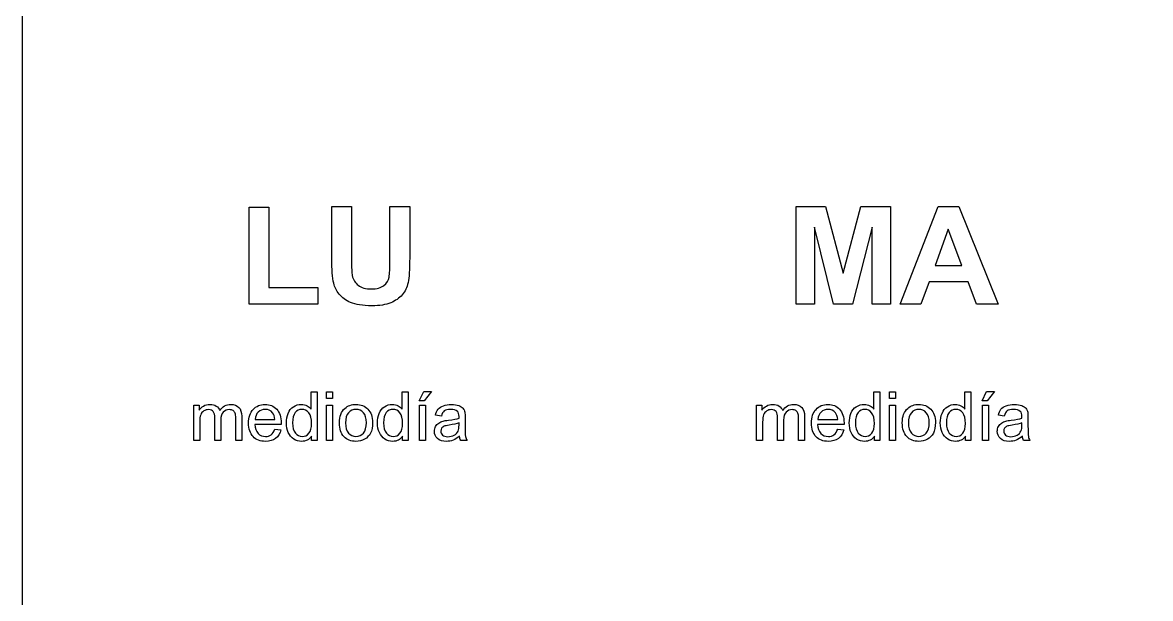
# Model space of a CAD drawing. Header units: millimetres. Extents: x 5 to 740, y 5 to 477.
# Drawn here: x 5 to 71.1, y 225.8 to 259.5 of the extents above; entities that cross this region are included whole.
import ezdxf

# ---------------------------------------------------------------- set-up
doc = ezdxf.new("R2010")
doc.units = ezdxf.units.MM
doc.layers.get('0').update_dxf_attribs({"linetype": 'CONTINUOUS'})

msp = doc.modelspace()

# ---------------------------------------------------------------- linework, layer by layer
at = {"color": 7}
for points in [[(5, 327), (239, 327), (239, 192), (5, 192)], [(18.28125, 243), (18.28125, 248.67969), (19.4375, 248.67969), (19.4375, 243.96484), (22.3125, 243.96484), (22.3125, 243)], [(50.345703, 243), (50.345703, 248.72656), (52.076172, 248.72656), (53.115234, 244.82031), (54.142578, 248.72656), (55.876953, 248.72656), (55.876953, 243), (54.802734, 243), (54.802734, 247.50781), (53.666016, 243), (52.552734, 243), (51.419922, 247.50781), (51.419922, 243)], [(62.189453, 243), (60.931641, 243), (60.431641, 244.30078), (58.142578, 244.30078), (57.669922, 243), (56.443359, 243), (58.673828, 248.72656), (59.896484, 248.72656)], [(60.060547, 245.26563), (59.271484, 247.39063), (58.498047, 245.26563)], [(22.819336, 237.45898), (22.819336, 237.86328), (23.170898, 237.86328), (23.170898, 237.45898)], [(28.26074, 237.33203), (28.520506, 237.87891), (28.981443, 237.87891), (28.551756, 237.33203)], [(55.819336, 237.45898), (55.819336, 237.86328), (56.170898, 237.86328), (56.170898, 237.45898)], [(61.26074, 237.33203), (61.520506, 237.87891), (61.981443, 237.87891), (61.551756, 237.33203)], [(22.819336, 235), (22.819336, 237.07422), (23.170898, 237.07422), (23.170898, 235)], [(28.27832, 235), (28.27832, 237.07422), (28.629883, 237.07422), (28.629883, 235)], [(55.819336, 235), (55.819336, 237.07422), (56.170898, 237.07422), (56.170898, 235)], [(61.27832, 235), (61.27832, 237.07422), (61.629883, 237.07422), (61.629883, 235)], [(18.633789, 236.23633)], [(51.633789, 236.23633)], [(19.788039, 235.66804)], [(20.827148, 236.03516)], [(23.575195, 236.03711)], [(23.936523, 236.03711)], [(26.165039, 236.03516)], [(52.788039, 235.66804)], [(53.827148, 236.03516)], [(56.575195, 236.03711)], [(56.936523, 236.03711)], [(59.165039, 236.03516)], [(30.62012, 235.2558)], [(63.62012, 235.2558)]]:
    msp.add_lwpolyline(points, close=True, dxfattribs=at)
for points in [[(23.128906, 248.72656), (24.285156, 248.72656), (24.285156, 245.625)], [(23.128906, 245.67188), (23.128906, 248.72656)], [(26.539062, 245.55859), (26.539062, 248.72656), (27.695312, 248.72656), (27.695312, 245.71875)], [(21.915039, 236.83591), (21.915039, 237.86325), (22.264648, 237.86325), (22.264648, 235), (21.938477, 235)], [(27.25293, 236.83591), (27.25293, 237.86325), (27.602539, 237.86325), (27.602539, 235), (27.276367, 235)], [(54.915039, 236.83591), (54.915039, 237.86325), (55.264648, 237.86325), (55.264648, 235), (54.938477, 235)], [(60.25293, 236.83591), (60.25293, 237.86325), (60.602539, 237.86325), (60.602539, 235), (60.276367, 235)], [(15.036133, 235), (15.036133, 237.07422), (15.350586, 237.07422), (15.350586, 236.7832)], [(48.036133, 235), (48.036133, 237.07422), (48.350586, 237.07422), (48.350586, 236.7832)], [(15.38769, 236.0762), (15.38769, 235), (15.036133, 235)], [(16.620113, 236.20504), (16.620113, 235), (16.268551, 235), (16.268551, 236.34766)], [(17.84668, 236.42378), (17.84668, 235), (17.49707, 235), (17.49707, 236.30664)], [(18.633789, 236.23633), (19.791992, 236.23633)], [(29.551803, 236.43547), (29.208053, 236.48237)], [(30.946336, 236.33783), (30.946336, 235.86908)], [(48.38769, 236.0762), (48.38769, 235), (48.036133, 235)], [(49.620113, 236.20504), (49.620113, 235), (49.268551, 235), (49.268551, 236.34766)], [(50.84668, 236.42378), (50.84668, 235), (50.49707, 235), (50.49707, 236.30664)], [(51.633789, 236.23633), (52.791992, 236.23633)], [(62.551803, 236.43547), (62.208053, 236.48237)], [(63.946336, 236.33783), (63.946336, 235.86908)], [(20.161086, 235.94734), (18.614211, 235.94734)], [(19.788086, 235.66797), (20.151367, 235.62307)], [(30.590813, 235.91218), (30.590815, 236.04102)], [(53.161086, 235.94734), (51.614211, 235.94734)], [(52.788086, 235.66797), (53.151367, 235.62307)], [(63.590813, 235.91218), (63.590815, 236.04102)], [(21.938477, 235), (21.938477, 235.26172)], [(27.276367, 235), (27.276367, 235.26172)], [(31.057656, 234.99994), (30.69043, 234.99994)], [(54.938477, 235), (54.938477, 235.26172)], [(60.276367, 235), (60.276367, 235.26172)], [(64.057656, 234.99994), (63.69043, 234.99994)]]:
    msp.add_lwpolyline(points, dxfattribs=at)
for points in [[(23.242187, 244.21875), (23.166666, 244.546877), (23.128906, 245.031253), (23.128906, 245.67188)], [(24.285156, 245.625), (24.285156, 245.132813), (24.299479, 244.813803), (24.328126, 244.66797)], [(26.488282, 244.58594), (26.522135, 244.781253), (26.539062, 245.10547), (26.539062, 245.55859)], [(27.695312, 245.71875), (27.695312, 245.03125), (27.664062, 244.545573), (27.601562, 244.26172)], [(24.328126, 244.66797), (24.377606, 244.433597), (24.494793, 244.244793), (24.679688, 244.10156)], [(23.566406, 243.58203), (23.402343, 243.785157), (23.29427, 243.997397), (23.242187, 244.21875)], [(24.679688, 244.10156), (24.867188, 243.96094), (25.122396, 243.89063), (25.445313, 243.89063)], [(25.445313, 243.89063), (25.773438, 243.89063), (26.020834, 243.957033), (26.187501, 244.08984)], [(26.187501, 244.08984), (26.354168, 244.22526), (26.454428, 244.390627), (26.488282, 244.58594)], [(27.601562, 244.26172), (27.539062, 243.977867), (27.423177, 243.738283), (27.253906, 243.54297)], [(24.234375, 243.08984), (23.953125, 243.217447), (23.730469, 243.38151), (23.566406, 243.58203)], [(27.253906, 243.54297), (27.087239, 243.347657), (26.863281, 243.191407), (26.582031, 243.07422)], [(25.480469, 242.90234), (24.933594, 242.90234), (24.518229, 242.96484), (24.234375, 243.08984)], [(26.582031, 243.07422), (26.300781, 242.959633), (25.933594, 242.90234), (25.480469, 242.90234)], [(15.350586, 236.7832), (15.415693, 236.884767), (15.502281, 236.966147), (15.610352, 237.02734)], [(15.625971, 236.73831), (15.542638, 236.686243), (15.482091, 236.610073), (15.44433, 236.5098)], [(15.610352, 237.02734), (15.718425, 237.089807), (15.841471, 237.12104), (15.979492, 237.12104)], [(15.901361, 236.81641), (15.802403, 236.81641), (15.710606, 236.790377), (15.625971, 236.73831)], [(16.182611, 236.69922), (16.125318, 236.777347), (16.031568, 236.81641), (15.901361, 236.81641)], [(15.979492, 237.12104), (16.133138, 237.12104), (16.258789, 237.08914), (16.356445, 237.02534)], [(16.356445, 237.02534), (16.455404, 236.96154), (16.525065, 236.872347), (16.56543, 236.75776)], [(16.56543, 236.75776), (16.729492, 236.999947), (16.943034, 237.12104), (17.206055, 237.12104)], [(17.127926, 236.81637), (16.982093, 236.81637), (16.860999, 236.76754), (16.764644, 236.66988)], [(17.338863, 236.75977), (17.27897, 236.797503), (17.208657, 236.81637), (17.127926, 236.81637)], [(17.206055, 237.12104), (17.411784, 237.12104), (17.569987, 237.06375), (17.680664, 236.94917)], [(17.46191, 236.60938), (17.439777, 236.671847), (17.398761, 236.721977), (17.338863, 236.75977)], [(17.680664, 236.94917), (17.791341, 236.83589), (17.84668, 236.66076), (17.84668, 236.42378)], [(18.250977, 236.01955), (18.250977, 236.36851), (18.340821, 236.639343), (18.520508, 236.83205)], [(18.520508, 236.83205), (18.700195, 237.024757), (18.933268, 237.12111), (19.219727, 237.12111)], [(19.223633, 236.83203), (19.062174, 236.83203), (18.926107, 236.777993), (18.81543, 236.66992)], [(19.219727, 237.12111), (19.49707, 237.12111), (19.723633, 237.02671), (19.899414, 236.83791)], [(19.65918, 236.62891), (19.547201, 236.764323), (19.402018, 236.83203), (19.223633, 236.83203)], [(19.899414, 236.83791), (20.075195, 236.64911), (20.163086, 236.383487), (20.163086, 236.04104)], [(20.569336, 236.59766), (20.638347, 236.766927), (20.741862, 236.896483), (20.879883, 236.98633)], [(20.879883, 236.98633), (21.017904, 237.07617), (21.1722, 237.12109), (21.342773, 237.12109)], [(21.375977, 236.83008), (21.219727, 236.83008), (21.088867, 236.766277), (20.983398, 236.63867)], [(21.342773, 237.12109), (21.467773, 237.12109), (21.579101, 237.09439), (21.676758, 237.04099)], [(21.780273, 236.63086), (21.670898, 236.763673), (21.536133, 236.83008), (21.375977, 236.83008)], [(21.676758, 237.04099), (21.774414, 236.988923), (21.853841, 236.920563), (21.915039, 236.83591)], [(23.575195, 236.03711), (23.575195, 236.421223), (23.681966, 236.70573), (23.895508, 236.89063)], [(23.895508, 236.89063), (24.073893, 237.04427), (24.291341, 237.12109), (24.547852, 237.12109)], [(24.547852, 236.83008), (24.372071, 236.83008), (24.226237, 236.764323), (24.110352, 236.63281)], [(24.547852, 237.12109), (24.833008, 237.12109), (25.066081, 237.02734), (25.24707, 236.83984)], [(24.981445, 236.63086), (24.86556, 236.763673), (24.721029, 236.83008), (24.547852, 236.83008)], [(25.24707, 236.83984), (25.42806, 236.653647), (25.518555, 236.395837), (25.518555, 236.06641)], [(25.907227, 236.59766), (25.976237, 236.766927), (26.079752, 236.896483), (26.217773, 236.98633)], [(26.217773, 236.98633), (26.355794, 237.07617), (26.510091, 237.12109), (26.680664, 237.12109)], [(26.713867, 236.83008), (26.557617, 236.83008), (26.426758, 236.766277), (26.321289, 236.63867)], [(26.680664, 237.12109), (26.805664, 237.12109), (26.916992, 237.09439), (27.014648, 237.04099)], [(27.118164, 236.63086), (27.008789, 236.763673), (26.874024, 236.83008), (26.713867, 236.83008)], [(27.014648, 237.04099), (27.112305, 236.988923), (27.191732, 236.920563), (27.25293, 236.83591)], [(29.208053, 236.48237), (29.2393, 236.62951), (29.290732, 236.748), (29.36235, 236.83784)], [(29.36235, 236.83784), (29.433965, 236.928987), (29.53748, 236.99865), (29.672897, 237.04683)], [(29.725631, 236.74211), (29.647506, 236.684843), (29.589563, 236.58263), (29.551803, 236.43547)], [(29.672897, 237.04683), (29.808314, 237.096297), (29.965215, 237.12103), (30.1436, 237.12103)], [(30.092818, 236.83001), (29.927454, 236.83001), (29.805058, 236.80071), (29.725631, 236.74211)], [(30.493209, 236.71087), (30.403365, 236.790297), (30.269901, 236.83001), (30.092818, 236.83001)], [(30.1436, 237.12103), (30.320683, 237.12103), (30.464563, 237.100197), (30.57524, 237.05853)], [(30.57524, 237.05853), (30.685917, 237.016863), (30.767298, 236.96413), (30.819381, 236.90033)], [(30.819381, 236.90033), (30.871468, 236.837863), (30.907926, 236.758437), (30.928756, 236.66205)], [(48.350586, 236.7832), (48.415693, 236.884767), (48.502281, 236.966147), (48.610352, 237.02734)], [(48.625971, 236.73831), (48.542638, 236.686243), (48.482091, 236.610073), (48.44433, 236.5098)], [(48.610352, 237.02734), (48.718425, 237.089807), (48.841471, 237.12104), (48.979492, 237.12104)], [(48.901361, 236.81641), (48.802403, 236.81641), (48.710606, 236.790377), (48.625971, 236.73831)], [(49.182611, 236.69922), (49.125318, 236.777347), (49.031568, 236.81641), (48.901361, 236.81641)], [(48.979492, 237.12104), (49.133138, 237.12104), (49.258789, 237.08914), (49.356445, 237.02534)], [(49.356445, 237.02534), (49.455404, 236.96154), (49.525065, 236.872347), (49.56543, 236.75776)], [(49.56543, 236.75776), (49.729492, 236.999947), (49.943034, 237.12104), (50.206055, 237.12104)], [(50.127926, 236.81637), (49.982093, 236.81637), (49.860999, 236.76754), (49.764644, 236.66988)], [(50.338863, 236.75977), (50.27897, 236.797503), (50.208657, 236.81637), (50.127926, 236.81637)], [(50.206055, 237.12104), (50.411784, 237.12104), (50.569987, 237.06375), (50.680664, 236.94917)], [(50.46191, 236.60938), (50.439777, 236.671847), (50.398761, 236.721977), (50.338863, 236.75977)], [(50.680664, 236.94917), (50.791341, 236.83589), (50.84668, 236.66076), (50.84668, 236.42378)], [(51.250977, 236.01955), (51.250977, 236.36851), (51.340821, 236.639343), (51.520508, 236.83205)], [(51.520508, 236.83205), (51.700195, 237.024757), (51.933268, 237.12111), (52.219727, 237.12111)], [(52.223633, 236.83203), (52.062174, 236.83203), (51.926107, 236.777993), (51.81543, 236.66992)], [(52.219727, 237.12111), (52.49707, 237.12111), (52.723633, 237.02671), (52.899414, 236.83791)], [(52.65918, 236.62891), (52.547201, 236.764323), (52.402018, 236.83203), (52.223633, 236.83203)], [(52.899414, 236.83791), (53.075195, 236.64911), (53.163086, 236.383487), (53.163086, 236.04104)], [(53.569336, 236.59766), (53.638347, 236.766927), (53.741862, 236.896483), (53.879883, 236.98633)], [(53.879883, 236.98633), (54.017904, 237.07617), (54.1722, 237.12109), (54.342773, 237.12109)], [(54.375977, 236.83008), (54.219727, 236.83008), (54.088867, 236.766277), (53.983398, 236.63867)], [(54.342773, 237.12109), (54.467773, 237.12109), (54.579101, 237.09439), (54.676758, 237.04099)], [(54.780273, 236.63086), (54.670898, 236.763673), (54.536133, 236.83008), (54.375977, 236.83008)], [(54.676758, 237.04099), (54.774414, 236.988923), (54.853841, 236.920563), (54.915039, 236.83591)], [(56.575195, 236.03711), (56.575195, 236.421223), (56.681966, 236.70573), (56.895508, 236.89063)], [(56.895508, 236.89063), (57.073893, 237.04427), (57.291341, 237.12109), (57.547852, 237.12109)], [(57.547852, 236.83008), (57.372071, 236.83008), (57.226237, 236.764323), (57.110352, 236.63281)], [(57.547852, 237.12109), (57.833008, 237.12109), (58.066081, 237.02734), (58.24707, 236.83984)], [(57.981445, 236.63086), (57.86556, 236.763673), (57.721029, 236.83008), (57.547852, 236.83008)], [(58.24707, 236.83984), (58.42806, 236.653647), (58.518555, 236.395837), (58.518555, 236.06641)], [(58.907227, 236.59766), (58.976237, 236.766927), (59.079752, 236.896483), (59.217773, 236.98633)], [(59.217773, 236.98633), (59.355794, 237.07617), (59.510091, 237.12109), (59.680664, 237.12109)], [(59.713867, 236.83008), (59.557617, 236.83008), (59.426758, 236.766277), (59.321289, 236.63867)], [(59.680664, 237.12109), (59.805664, 237.12109), (59.916992, 237.09439), (60.014648, 237.04099)], [(60.118164, 236.63086), (60.008789, 236.763673), (59.874024, 236.83008), (59.713867, 236.83008)], [(60.014648, 237.04099), (60.112305, 236.988923), (60.191732, 236.920563), (60.25293, 236.83591)], [(62.208053, 236.48237), (62.2393, 236.62951), (62.290732, 236.748), (62.36235, 236.83784)], [(62.36235, 236.83784), (62.433965, 236.928987), (62.53748, 236.99865), (62.672897, 237.04683)], [(62.725631, 236.74211), (62.647506, 236.684843), (62.589563, 236.58263), (62.551803, 236.43547)], [(62.672897, 237.04683), (62.808314, 237.096297), (62.965215, 237.12103), (63.1436, 237.12103)], [(63.092818, 236.83001), (62.927454, 236.83001), (62.805058, 236.80071), (62.725631, 236.74211)], [(63.493209, 236.71087), (63.403365, 236.790297), (63.269901, 236.83001), (63.092818, 236.83001)], [(63.1436, 237.12103), (63.320683, 237.12103), (63.464563, 237.100197), (63.57524, 237.05853)], [(63.57524, 237.05853), (63.685917, 237.016863), (63.767298, 236.96413), (63.819381, 236.90033)], [(63.819381, 236.90033), (63.871468, 236.837863), (63.907926, 236.758437), (63.928756, 236.66205)], [(15.44433, 236.5098), (15.40657, 236.40954), (15.38769, 236.265007), (15.38769, 236.0762)], [(16.268551, 236.34766), (16.268551, 236.503907), (16.239904, 236.621093), (16.182611, 236.69922)], [(16.764644, 236.66988), (16.66829, 236.573527), (16.620113, 236.41858), (16.620113, 236.20504)], [(17.49707, 236.30664), (17.49707, 236.447267), (17.48535, 236.54818), (17.46191, 236.60938)], [(18.81543, 236.66992), (18.706055, 236.561847), (18.645508, 236.417317), (18.633789, 236.23633)], [(19.791992, 236.23633), (19.776365, 236.41081), (19.732095, 236.54167), (19.65918, 236.62891)], [(20.46582, 236.03516), (20.46582, 236.242187), (20.500325, 236.429687), (20.569336, 236.59766)], [(20.983398, 236.63867), (20.879231, 236.51107), (20.827148, 236.3099), (20.827148, 236.03516)], [(21.944336, 236.00586), (21.944336, 236.289713), (21.889648, 236.498047), (21.780273, 236.63086)], [(24.110352, 236.63281), (23.994466, 236.501303), (23.936523, 236.302737), (23.936523, 236.03711)], [(25.157227, 236.04883), (25.157227, 236.305337), (25.098633, 236.499347), (24.981445, 236.63086)], [(25.518555, 236.06641), (25.518555, 235.799483), (25.47819, 235.589197), (25.397461, 235.43555)], [(25.803711, 236.03516), (25.803711, 236.242187), (25.838216, 236.429687), (25.907227, 236.59766)], [(26.321289, 236.63867), (26.217122, 236.51107), (26.165039, 236.3099), (26.165039, 236.03516)], [(27.282227, 236.00586), (27.282227, 236.289713), (27.227539, 236.498047), (27.118164, 236.63086)], [(29.39746, 236.02729), (29.472981, 236.07809), (29.557616, 236.116503), (29.651366, 236.14253)], [(29.651366, 236.14253), (29.720377, 236.16073), (29.824543, 236.178297), (29.963866, 236.19523)], [(29.963866, 236.19523), (30.24772, 236.229097), (30.456704, 236.269463), (30.590819, 236.31633)], [(30.592819, 236.40813), (30.592819, 236.551363), (30.559616, 236.652277), (30.493209, 236.71087)], [(30.590819, 236.31633), (30.592152, 236.36453), (30.592819, 236.39513), (30.592819, 236.40813)], [(30.928756, 236.66205), (30.940476, 236.602183), (30.946336, 236.49411), (30.946336, 236.33783)], [(48.44433, 236.5098), (48.40657, 236.40954), (48.38769, 236.265007), (48.38769, 236.0762)], [(49.268551, 236.34766), (49.268551, 236.503907), (49.239904, 236.621093), (49.182611, 236.69922)], [(49.764644, 236.66988), (49.66829, 236.573527), (49.620113, 236.41858), (49.620113, 236.20504)], [(50.49707, 236.30664), (50.49707, 236.447267), (50.48535, 236.54818), (50.46191, 236.60938)], [(51.81543, 236.66992), (51.706055, 236.561847), (51.645508, 236.417317), (51.633789, 236.23633)], [(52.791992, 236.23633), (52.776365, 236.41081), (52.732095, 236.54167), (52.65918, 236.62891)], [(53.46582, 236.03516), (53.46582, 236.242187), (53.500325, 236.429687), (53.569336, 236.59766)], [(53.983398, 236.63867), (53.879231, 236.51107), (53.827148, 236.3099), (53.827148, 236.03516)], [(54.944336, 236.00586), (54.944336, 236.289713), (54.889648, 236.498047), (54.780273, 236.63086)], [(57.110352, 236.63281), (56.994466, 236.501303), (56.936523, 236.302737), (56.936523, 236.03711)], [(58.157227, 236.04883), (58.157227, 236.305337), (58.098633, 236.499347), (57.981445, 236.63086)], [(58.518555, 236.06641), (58.518555, 235.799483), (58.47819, 235.589197), (58.397461, 235.43555)], [(58.803711, 236.03516), (58.803711, 236.242187), (58.838216, 236.429687), (58.907227, 236.59766)], [(59.321289, 236.63867), (59.217122, 236.51107), (59.165039, 236.3099), (59.165039, 236.03516)], [(60.282227, 236.00586), (60.282227, 236.289713), (60.227539, 236.498047), (60.118164, 236.63086)], [(62.39746, 236.02729), (62.472981, 236.07809), (62.557616, 236.116503), (62.651366, 236.14253)], [(62.651366, 236.14253), (62.720377, 236.16073), (62.824543, 236.178297), (62.963866, 236.19523)], [(62.963866, 236.19523), (63.24772, 236.229097), (63.456704, 236.269463), (63.590819, 236.31633)], [(63.592819, 236.40813), (63.592819, 236.551363), (63.559616, 236.652277), (63.493209, 236.71087)], [(63.590819, 236.31633), (63.592152, 236.36453), (63.592819, 236.39513), (63.592819, 236.40813)], [(63.928756, 236.66205), (63.940476, 236.602183), (63.946336, 236.49411), (63.946336, 236.33783)], [(18.516602, 235.23244), (18.339519, 235.41994), (18.250977, 235.68231), (18.250977, 236.01955)], [(18.614211, 235.94734), (18.627231, 235.719473), (18.691684, 235.544993), (18.80757, 235.4239)], [(18.80757, 235.4239), (18.923455, 235.302807), (19.067987, 235.24226), (19.241164, 235.24226)], [(19.571242, 235.34382), (19.662388, 235.411527), (19.734654, 235.5196), (19.788039, 235.66804)], [(20.151367, 235.62307), (20.094074, 235.41083), (19.987954, 235.246117), (19.833008, 235.12893)], [(20.163086, 236.04104), (20.163086, 236.02024), (20.162419, 235.989007), (20.161086, 235.94734)], [(20.579102, 235.4707), (20.503581, 235.634767), (20.46582, 235.82292), (20.46582, 236.03516)], [(20.901367, 235.08984), (20.763346, 235.180987), (20.655925, 235.30794), (20.579102, 235.4707)], [(20.827148, 236.03516), (20.827148, 235.769533), (20.883138, 235.570963), (20.995117, 235.43945)], [(20.995117, 235.43945), (21.107096, 235.307943), (21.239258, 235.24219), (21.391602, 235.24219)], [(21.391602, 235.24219), (21.545247, 235.24219), (21.675456, 235.30469), (21.782227, 235.42969)], [(21.782227, 235.42969), (21.8903, 235.55599), (21.944336, 235.748047), (21.944336, 236.00586)], [(23.842773, 235.23242), (23.664388, 235.41862), (23.575195, 235.68685), (23.575195, 236.03711)], [(23.936523, 236.03711), (23.936523, 235.771483), (23.994466, 235.572263), (24.110352, 235.43945)], [(24.110352, 235.43945), (24.226237, 235.307943), (24.372071, 235.24219), (24.547852, 235.24219)], [(24.547852, 235.24219), (24.722331, 235.24219), (24.867513, 235.308597), (24.983398, 235.44141)], [(24.983398, 235.44141), (25.099284, 235.574223), (25.157227, 235.776697), (25.157227, 236.04883)], [(25.397461, 235.43555), (25.318034, 235.283203), (25.201497, 235.164713), (25.047852, 235.08008)], [(25.916992, 235.4707), (25.841471, 235.634767), (25.803711, 235.82292), (25.803711, 236.03516)], [(26.239258, 235.08984), (26.101237, 235.180987), (25.993815, 235.30794), (25.916992, 235.4707)], [(26.165039, 236.03516), (26.165039, 235.769533), (26.221029, 235.570963), (26.333008, 235.43945)], [(26.333008, 235.43945), (26.444987, 235.307943), (26.577149, 235.24219), (26.729492, 235.24219)], [(26.729492, 235.24219), (26.883138, 235.24219), (27.013346, 235.30469), (27.120117, 235.42969)], [(27.120117, 235.42969), (27.22819, 235.55599), (27.282227, 235.748047), (27.282227, 236.00586)], [(29.147459, 235.54683), (29.147459, 235.64839), (29.170246, 235.740837), (29.215819, 235.82417)], [(29.331053, 235.11909), (29.208657, 235.23107), (29.147459, 235.37365), (29.147459, 235.54683)], [(29.215819, 235.82417), (29.262692, 235.908803), (29.323239, 235.97651), (29.39746, 236.02729)], [(29.571284, 235.72267), (29.538731, 235.673203), (29.522454, 235.617863), (29.522454, 235.55665)], [(29.522454, 235.55665), (29.522454, 235.462903), (29.55761, 235.38478), (29.627923, 235.32228)], [(29.709956, 235.8379), (29.650063, 235.811833), (29.603839, 235.773423), (29.571284, 235.72267)], [(30.016597, 235.9082), (29.872066, 235.8874), (29.769852, 235.863967), (29.709956, 235.8379)], [(30.590815, 236.04102), (30.463211, 235.988953), (30.271805, 235.94468), (30.016597, 235.9082)], [(30.301751, 235.31648), (30.40722, 235.376347), (30.484694, 235.457727), (30.534173, 235.56062)], [(30.534173, 235.56062), (30.571933, 235.640047), (30.590813, 235.757233), (30.590813, 235.91218)], [(30.946336, 235.86908), (30.946336, 235.54226), (30.953496, 235.33523), (30.967816, 235.24799)], [(51.516602, 235.23244), (51.339519, 235.41994), (51.250977, 235.68231), (51.250977, 236.01955)], [(51.614211, 235.94734), (51.627231, 235.719473), (51.691684, 235.544993), (51.80757, 235.4239)], [(51.80757, 235.4239), (51.923455, 235.302807), (52.067987, 235.24226), (52.241164, 235.24226)], [(52.571242, 235.34382), (52.662388, 235.411527), (52.734654, 235.5196), (52.788039, 235.66804)], [(53.151367, 235.62307), (53.094074, 235.41083), (52.987954, 235.246117), (52.833008, 235.12893)], [(53.163086, 236.04104), (53.163086, 236.02024), (53.162419, 235.989007), (53.161086, 235.94734)], [(53.579102, 235.4707), (53.503581, 235.634767), (53.46582, 235.82292), (53.46582, 236.03516)], [(53.901367, 235.08984), (53.763346, 235.180987), (53.655925, 235.30794), (53.579102, 235.4707)], [(53.827148, 236.03516), (53.827148, 235.769533), (53.883138, 235.570963), (53.995117, 235.43945)], [(53.995117, 235.43945), (54.107096, 235.307943), (54.239258, 235.24219), (54.391602, 235.24219)], [(54.391602, 235.24219), (54.545247, 235.24219), (54.675456, 235.30469), (54.782227, 235.42969)], [(54.782227, 235.42969), (54.8903, 235.55599), (54.944336, 235.748047), (54.944336, 236.00586)], [(56.842773, 235.23242), (56.664388, 235.41862), (56.575195, 235.68685), (56.575195, 236.03711)], [(56.936523, 236.03711), (56.936523, 235.771483), (56.994466, 235.572263), (57.110352, 235.43945)], [(57.110352, 235.43945), (57.226237, 235.307943), (57.372071, 235.24219), (57.547852, 235.24219)], [(57.547852, 235.24219), (57.722331, 235.24219), (57.867513, 235.308597), (57.983398, 235.44141)], [(57.983398, 235.44141), (58.099284, 235.574223), (58.157227, 235.776697), (58.157227, 236.04883)], [(58.397461, 235.43555), (58.318034, 235.283203), (58.201497, 235.164713), (58.047852, 235.08008)], [(58.916992, 235.4707), (58.841471, 235.634767), (58.803711, 235.82292), (58.803711, 236.03516)], [(59.239258, 235.08984), (59.101237, 235.180987), (58.993815, 235.30794), (58.916992, 235.4707)], [(59.165039, 236.03516), (59.165039, 235.769533), (59.221029, 235.570963), (59.333008, 235.43945)], [(59.333008, 235.43945), (59.444987, 235.307943), (59.577149, 235.24219), (59.729492, 235.24219)], [(59.729492, 235.24219), (59.883138, 235.24219), (60.013346, 235.30469), (60.120117, 235.42969)], [(60.120117, 235.42969), (60.22819, 235.55599), (60.282227, 235.748047), (60.282227, 236.00586)], [(62.147459, 235.54683), (62.147459, 235.64839), (62.170246, 235.740837), (62.215819, 235.82417)], [(62.331053, 235.11909), (62.208657, 235.23107), (62.147459, 235.37365), (62.147459, 235.54683)], [(62.215819, 235.82417), (62.262692, 235.908803), (62.323239, 235.97651), (62.39746, 236.02729)], [(62.571284, 235.72267), (62.538731, 235.673203), (62.522454, 235.617863), (62.522454, 235.55665)], [(62.522454, 235.55665), (62.522454, 235.462903), (62.55761, 235.38478), (62.627923, 235.32228)], [(62.709956, 235.8379), (62.650063, 235.811833), (62.603839, 235.773423), (62.571284, 235.72267)], [(63.016597, 235.9082), (62.872066, 235.8874), (62.769852, 235.863967), (62.709956, 235.8379)], [(63.590815, 236.04102), (63.463211, 235.988953), (63.271805, 235.94468), (63.016597, 235.9082)], [(63.301751, 235.31648), (63.40722, 235.376347), (63.484694, 235.457727), (63.534173, 235.56062)], [(63.534173, 235.56062), (63.571933, 235.640047), (63.590813, 235.757233), (63.590813, 235.91218)], [(63.946336, 235.86908), (63.946336, 235.54226), (63.953496, 235.33523), (63.967816, 235.24799)], [(19.239258, 234.95315), (18.935873, 234.95315), (18.694987, 235.046247), (18.516602, 235.23244)], [(19.833008, 235.12893), (19.67806, 235.011743), (19.480143, 234.95315), (19.239258, 234.95315)], [(19.241164, 235.24226), (19.37007, 235.24226), (19.480096, 235.276113), (19.571242, 235.34382)], [(21.358398, 234.95313), (21.193034, 234.95313), (21.04069, 234.9987), (20.901367, 235.08984)], [(21.938477, 235.26172), (21.806966, 235.055993), (21.613607, 234.95313), (21.358398, 234.95313)], [(24.547852, 234.95313), (24.257487, 234.95313), (24.022461, 235.046227), (23.842773, 235.23242)], [(25.047852, 235.08008), (24.895508, 234.995447), (24.728841, 234.95313), (24.547852, 234.95313)], [(26.696289, 234.95313), (26.530924, 234.95313), (26.378581, 234.9987), (26.239258, 235.08984)], [(27.276367, 235.26172), (27.144857, 235.055993), (26.951498, 234.95313), (26.696289, 234.95313)], [(29.856443, 234.95308), (29.628578, 234.95308), (29.453448, 235.008417), (29.331053, 235.11909)], [(29.627923, 235.32228), (29.699538, 235.259813), (29.803704, 235.22858), (29.940423, 235.22858)], [(30.243162, 235.02148), (30.123371, 234.97588), (29.994464, 234.95308), (29.856443, 234.95308)], [(29.940423, 235.22858), (30.07584, 235.22858), (30.196282, 235.25788), (30.301751, 235.31648)], [(30.620115, 235.25586), (30.489907, 235.14518), (30.364256, 235.067053), (30.243162, 235.02148)], [(30.69043, 234.99994), (30.65397, 235.07286), (30.630533, 235.158147), (30.62012, 235.2558)], [(30.967816, 235.24799), (30.983443, 235.16205), (31.013389, 235.079367), (31.057656, 234.99994)], [(52.239258, 234.95315), (51.935873, 234.95315), (51.694987, 235.046247), (51.516602, 235.23244)], [(52.833008, 235.12893), (52.67806, 235.011743), (52.480143, 234.95315), (52.239258, 234.95315)], [(52.241164, 235.24226), (52.37007, 235.24226), (52.480096, 235.276113), (52.571242, 235.34382)], [(54.358398, 234.95313), (54.193034, 234.95313), (54.04069, 234.9987), (53.901367, 235.08984)], [(54.938477, 235.26172), (54.806966, 235.055993), (54.613607, 234.95313), (54.358398, 234.95313)], [(57.547852, 234.95313), (57.257487, 234.95313), (57.022461, 235.046227), (56.842773, 235.23242)], [(58.047852, 235.08008), (57.895508, 234.995447), (57.728841, 234.95313), (57.547852, 234.95313)], [(59.696289, 234.95313), (59.530924, 234.95313), (59.378581, 234.9987), (59.239258, 235.08984)], [(60.276367, 235.26172), (60.144857, 235.055993), (59.951498, 234.95313), (59.696289, 234.95313)], [(62.856443, 234.95308), (62.628578, 234.95308), (62.453448, 235.008417), (62.331053, 235.11909)], [(62.627923, 235.32228), (62.699538, 235.259813), (62.803704, 235.22858), (62.940423, 235.22858)], [(63.243162, 235.02148), (63.123371, 234.97588), (62.994464, 234.95308), (62.856443, 234.95308)], [(62.940423, 235.22858), (63.07584, 235.22858), (63.196282, 235.25788), (63.301751, 235.31648)], [(63.620115, 235.25586), (63.489907, 235.14518), (63.364256, 235.067053), (63.243162, 235.02148)], [(63.69043, 234.99994), (63.65397, 235.07286), (63.630533, 235.158147), (63.62012, 235.2558)], [(63.967816, 235.24799), (63.983443, 235.16205), (64.013389, 235.079367), (64.057656, 234.99994)]]:
    msp.add_open_spline(points, degree=3, dxfattribs=at)

doc.saveas('drawing.dxf')
